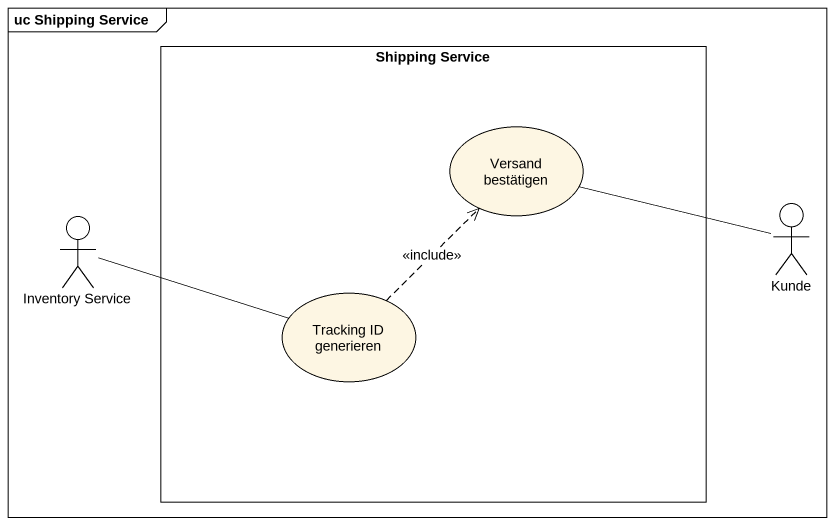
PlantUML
@startuml
mainframe uc Shipping Service
rectangle "Shipping Service" as Shipping_Service {
  usecase "Versand bestätigen" as Versand_bestätigen
  usecase "Tracking ID generieren" as Tracking_ID_generieren
}
actor Kunde
actor "Inventory Service" as Inventory_Service
Kunde -left- Versand_bestätigen
Inventory_Service -right- Tracking_ID_generieren
Tracking_ID_generieren .up.> Versand_bestätigen : <<include>>
@enduml
